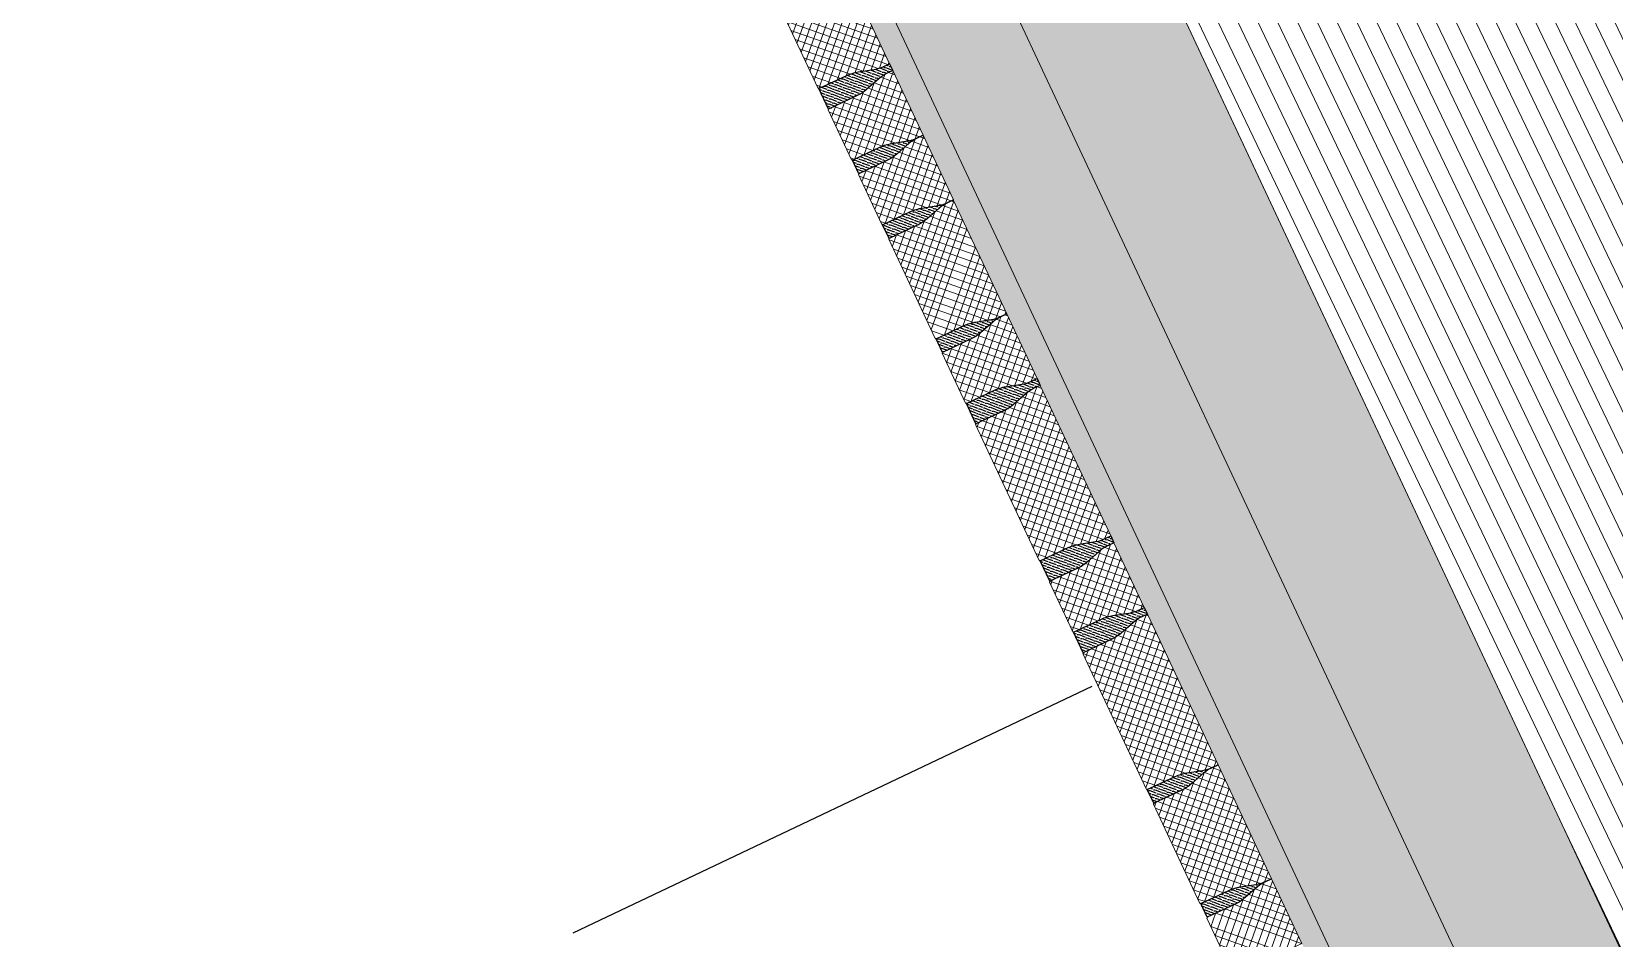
# Model space of a CAD drawing. Header units: metres. Extents: x 678805 to 1359287, y 2747329 to 5497370.
# Drawn here: x 679519.53 to 679521.636, y 2747475.931 to 2747477.137 of the extents above; entities that cross this region are included whole.
import ezdxf

# ---------------------------------------------------------------- set-up
doc = ezdxf.new("R2010")
doc.units = ezdxf.units.M
doc.layers.add('02-L-Waterfeatures 01', color=7, linetype='Continuous', true_color=0x4da6ff)
doc.layers.add('XREF_MON_WATERFEATURE$0$EIT_3 TR sorra', color=7, linetype='Continuous', true_color=0xd8ceb0)
doc.layers.add('XREF_MON_WATERFEATURE$0$-aux', color=50, linetype='Continuous', plot=False)
doc.layers.add('XREF_MON_WATERFEATURE$0$0-TX-1_25', color=7, linetype='Continuous')
doc.layers.add('XREF_MON_WATERFEATURE$0$02-L-projecció', color=7, linetype='Continuous', lineweight=5, true_color=0x636363)
doc.layers.add('XREF_MON_WATERFEATURE$0$3-TR tot_u', color=7, linetype='Continuous', lineweight=5, true_color=0x787878)
for name, color, linetype, lineweight in [('XREF_MON_WATERFEATURE$0$02-L-seccionat', 6, 'Continuous', 5), ('XREF_MON_WATERFEATURE$0$3-TR Formigó', 252, 'Continuous', 0), ('XREF_MON_WATERFEATURE$0$3-TR terra compactada', 45, 'Continuous', 0), ('XREF_MON_WATERFEATURE$0$3-TR Tot-u', 37, 'Continuous', 0)]:
    doc.layers.add(name, color=color, linetype=linetype, lineweight=lineweight)
pattern_1 = [(44.99999999999999, (28.19938965793699, -1.869951193453744), (-0.006735192090801862, 0.006735192090801865), []), (134.9999999999999, (28.19938965793699, -1.869951193453744), (-0.006735192090801865, -0.006735192090801862), [])]
pattern_2 = [(43.98579928974752, (41.35094257025048, -103.0156916743144), (0.00192727512556013, 0.006603891924047489), [0.008532812500000061, -0.001706562500000013, 0, -0.001706562500000013])]
pattern_3 = [(44.99999999999999, (26.50844197580591, -1.856759302318096), (-0.006735192090801862, 0.006735192090801865), []), (134.9999999999999, (26.50844197580591, -1.856759302318096), (-0.006735192090801865, -0.006735192090801862), [])]
pattern_4 = [(43.98579928974752, (40.52107698330656, -103.0092209409922), (0.00192727512556013, 0.006603891924047489), [0.008532812500000061, -0.001706562500000013, 0, -0.001706562500000013])]

# ---------------------------------------------------------------- blocks, each defined once
blk = doc.blocks.new('XREF_MON_WATERFEATURE$0$General Section WaterFalls')
at = {"layer": 'XREF_MON_WATERFEATURE$0$3-TR Formigó'}
h = blk.add_hatch(dxfattribs=at)
h.set_pattern_fill('ANSI37', color=256, scale=0.002999999999999999, angle=-18.27604261022104, style=0)
h.set_pattern_definition(pattern_3)
edge = h.paths.add_edge_path()
edge.add_line((70.33489025058225, -33.02269494254142), (70.33495415547968, -33.01449941317327))
edge.add_arc((70.2865380635485, -33.01412189751863), 0.04841756329248895, -0.4467438236486732, 15.55227535667759)
edge.add_line((70.33318287832662, -33.00114030297846), (70.32739812884398, -32.98035483208997))
edge.add_arc((70.38245044182986, -32.96503337658942), 0.05714459042789036, 179.553249814863, 195.5522689535439, ccw=False)
edge.add_line((70.32530758809298, -32.96458780998364), (70.3256282462074, -32.92346378672259))
edge.add_line((70.32562824664637, -32.92346378671937), (70.32483106536354, -32.92345756963007))
edge.add_line((70.32483106525615, -32.92345756967552), (70.32483764709878, -32.92261351934889))
edge.add_line((70.32483764691278, -32.9226135192439), (70.2515420808915, -32.92204200813769))
edge.add_line((70.25154208112508, -32.92204200779088), (70.25153549887986, -32.92288605896535))
edge.add_line((70.25153549900278, -32.92288605961949), (70.25073831771178, -32.9228798395851))
edge.add_line((70.25073831761256, -32.92287983931601), (70.25041765984203, -32.96400386710421))
edge.add_arc((70.19327481230721, -32.96355830552056), 0.05714458402054452, -16.445764324364518, -0.44674515957092353, ccw=False)
edge.add_line((70.24808150576428, -32.97973637166433), (70.24197333648564, -33.0004291150132))
edge.add_arc((70.28841003542766, -33.01413649506867), 0.04841755135676758, 163.554232349569, 179.5532514948844)
edge.add_line((70.23999395594001, -33.01375897601247), (70.23993005343496, -33.02195450518992))
edge.add_line((70.23993005324155, -33.02195450500585), (70.33489025001889, -33.02269494241592))
h = blk.add_hatch(dxfattribs=at)
h.set_pattern_fill('ANSI37', color=256, scale=0.002999999999999999, angle=-18.27604261022104, style=0)
h.set_pattern_definition(pattern_3)
edge = h.paths.add_edge_path()
edge.add_line((70.50237632123753, -33.02400089101866), (70.50244022366752, -33.01580536132602))
edge.add_arc((70.45402413699776, -33.01542783621699), 0.04841755882590122, -0.4467548583182131, 15.55226428892074)
edge.add_line((70.50066894898191, -33.00244625285268), (70.49488419898204, -32.98166078130298))
edge.add_arc((70.54993651341647, -32.96633932413533), 0.05714459110889258, 179.5532510767952, 195.5522701820825, ccw=False)
edge.add_line((70.49279365874827, -32.96589375822805), (70.49311431634545, -32.92476973430579))
edge.add_line((70.49311431543902, -32.92476973403245), (70.49231713397467, -32.92476351786401))
edge.add_line((70.49231713451445, -32.92476351791993), (70.49232371646762, -32.9239194676298))
edge.add_line((70.49232371710241, -32.9239194681868), (70.34650227864083, -32.92278244515622))
edge.add_line((70.34650227800012, -32.92278244439512), (70.34649569811586, -32.92362649733012))
edge.add_line((70.34649569867179, -32.92362649738789), (70.34569851671753, -32.92362027713446))
edge.add_line((70.3456985168159, -32.92362027708441), (70.34537785874923, -32.96474430428441))
edge.add_arc((70.2882350096479, -32.96429874119349), 0.05714458561940226, -16.445765772794118, -0.4467466560668072, ccw=False)
edge.add_line((70.34304170450196, -32.98047680966556), (70.33693353614315, -33.0011695528278))
edge.add_arc((70.38337023369968, -33.01487693469971), 0.0484175508021077, 163.5542290625637, 179.5532482208429)
edge.add_line((70.33495415467769, -33.01449941354804), (70.33489025058955, -33.02269494269306))
edge.add_line((70.33489025058225, -33.02269494254142), (70.50237632156448, -33.02400089098742))
h = blk.add_hatch(dxfattribs=at)
h.set_pattern_fill('ANSI37', color=256, scale=0.002999999999999999, angle=-18.27604261022104, style=0)
h.set_pattern_definition(pattern_3)
edge = h.paths.add_edge_path()
edge.add_line((70.72360633732751, -33.02572587458417), (70.72367024167222, -33.01753034503348))
edge.add_arc((70.67525415495038, -33.01715282676741), 0.04841755849467181, -0.4467466283651467, 15.55227254300524)
edge.add_line((70.72189896460623, -33.00417123641819), (70.71611421515907, -32.98338576505103))
edge.add_arc((70.77116653276607, -32.96806430653669), 0.05714459466022873, 179.5532509293158, 195.5522700439978, ccw=False)
edge.add_line((70.7140236753039, -32.96761874086224), (70.71434433334326, -32.926494717086))
edge.add_line((70.71434433246031, -32.9264947171323), (70.7135471515132, -32.92648850162507))
edge.add_line((70.71354715200141, -32.92648850148544), (70.71355373292421, -32.92564445134542))
edge.add_line((70.71355373319238, -32.92564445128664), (70.51398835093444, -32.92408836814577))
edge.add_line((70.51398835051805, -32.92408836842515), (70.51398176830831, -32.92493241912094))
edge.add_line((70.51398176886141, -32.92493241885677), (70.51318458838378, -32.9249262000718))
edge.add_line((70.51318458840251, -32.92492620041594), (70.5128639302212, -32.96605022610689))
edge.add_arc((70.45572107192129, -32.96560466568917), 0.05714459453390366, -16.445762793266, -0.44674364543789125, ccw=False)
edge.add_line((70.51052777701989, -32.98178273299709), (70.50441960714896, -33.00247547516955))
edge.add_arc((70.55085630808026, -33.0161828531418), 0.04841755342405468, 163.5542355793745, 179.5532547029849)
edge.add_line((70.50244022672996, -33.0158053371124), (70.5023763234511, -33.02400086603429))
edge.add_line((70.50237632263452, -33.02400086587295), (70.72360633678535, -33.02572587373152))
h = blk.add_hatch(dxfattribs=at)
h.set_pattern_fill('ANSI37', color=256, scale=0.002999999999999999, angle=-18.27604261022104, style=0)
h.set_pattern_definition(pattern_3)
edge = h.paths.add_edge_path()
edge.add_line((70.82856623083353, -33.02654428267851), (70.82863013573096, -33.01834875331036))
edge.add_arc((70.78021404519677, -33.01797123812139), 0.04841756340331319, -0.4467438658289858, 15.55227527998455)
edge.add_line((70.82685885904357, -33.00498964358121), (70.82107410956093, -32.98420417269273))
edge.add_arc((70.87612642301247, -32.96888271649368), 0.05714459068712686, 179.5532502593328, 195.5522693413966, ccw=False)
edge.add_line((70.81898356927559, -32.96843715012074), (70.81930422739, -32.92731312685969))
edge.add_line((70.81930422736332, -32.92731312708929), (70.81850704608048, -32.92730691))
edge.add_line((70.81850704550743, -32.92730690981261), (70.81851362735006, -32.92646285948598))
edge.add_line((70.81851362762973, -32.92646285984665), (70.74521806160844, -32.92589134874045))
edge.add_line((70.74521806184202, -32.92589134862646), (70.7452114795968, -32.92673539980094))
edge.add_line((70.74521147971973, -32.92673539975658), (70.74441429842872, -32.92672917972219))
edge.add_line((70.74441429739818, -32.9267291794531), (70.74409363962765, -32.9678532072413))
edge.add_arc((70.68695079255849, -32.96740764565766), 0.05714458413136875, -16.44576432809248, -0.44674519530951784, ccw=False)
edge.add_line((70.74175748741254, -32.98358571203426), (70.73564931813391, -33.00427845538312))
edge.add_arc((70.78208601707593, -33.01798583427444), 0.04841755137164028, 163.5542329003365, 179.5532520194679)
edge.add_line((70.73366993712261, -33.01760831521824), (70.73360603461757, -33.02580384439569))
edge.add_line((70.73360603442416, -33.02580384537578), (70.82856623120149, -33.02654428278584))
h = blk.add_hatch(dxfattribs=at)
h.set_pattern_fill('ANSI37', color=256, scale=0.002999999999999999, angle=-18.27604261022104, style=0)
h.set_pattern_definition(pattern_3)
edge = h.paths.add_edge_path()
edge.add_line((71.05979594402015, -33.02834726730362), (71.05985984836487, -33.02015173775293))
edge.add_arc((71.01144376117736, -33.01977422041818), 0.04841755860549605, -0.4467466705454593, 15.55227246631219)
edge.add_line((71.05808857036754, -33.00679263006896), (71.05230382092039, -32.9860071587018))
edge.add_arc((71.1073561385274, -32.97068570042029), 0.05714459440099222, 179.553250484846, 195.5522696561451, ccw=False)
edge.add_line((71.05021328153089, -32.97024013428017), (71.05053393957024, -32.92911611050394))
edge.add_line((71.05053393961862, -32.92911611078307), (71.0497367586715, -32.92910989527584))
edge.add_line((71.04973675822839, -32.92910989467055), (71.04974333915119, -32.92826584453053))
edge.add_line((71.0497433389537, -32.92826584493741), (70.85017795669576, -32.92670976179654))
edge.add_line((70.85017795721069, -32.92670976137742), (70.85017137500095, -32.92755381207322))
edge.add_line((70.85017137415707, -32.92755381227471), (70.84937419367944, -32.92754759348974))
edge.add_line((70.84937419416383, -32.92754759360105), (70.84905353598252, -32.968671619292))
edge.add_arc((70.79191067861393, -32.96822605887428), 0.0571445946447279, -16.445762796994018, -0.44674368117648555, ccw=False)
edge.add_line((70.84671738278121, -32.98440412781201), (70.84060921291028, -33.00509686998448))
edge.add_arc((70.88704591430724, -33.0188042470254), 0.04841755342405468, 163.5542355793745, 179.5532547029849)
edge.add_line((70.83862983249128, -33.01842673029751), (70.83856592921242, -33.0266222592194))
edge.add_line((70.8385659288615, -33.02662225905806), (71.05979594301233, -33.02834726691663))
h = blk.add_hatch(dxfattribs=at)
h.set_pattern_fill('ANSI37', color=256, scale=0.002999999999999999, angle=-18.27604261022104, style=0)
h.set_pattern_definition(pattern_3)
edge = h.paths.add_edge_path()
edge.add_line((71.1647558384575, -33.02916567586362), (71.16481974335493, -33.02097014649547))
edge.add_arc((71.11640365142375, -33.0205926313065), 0.04841756329248895, -0.4467438236486732, 15.55227535667759)
edge.add_line((71.16304846480489, -33.00761103769764), (71.15726371532224, -32.98682556680916))
edge.add_arc((71.21231602830812, -32.97150411084294), 0.05714459042789036, 179.553249814863, 195.5522689535439, ccw=False)
edge.add_line((71.15517317550257, -32.97105854330584), (71.15549383361699, -32.9299345200448))
edge.add_line((71.1554938335903, -32.9299345202744), (71.15469665230746, -32.92992830318511))
edge.add_line((71.15469665220007, -32.92992830392905), (71.1547032340427, -32.92908425360241))
edge.add_line((71.15470323339105, -32.9290842525661), (71.08140766736976, -32.9285127414599))
edge.add_line((71.081407668069, -32.92851274181157), (71.08140108582379, -32.92935679298605))
edge.add_line((71.08140108548105, -32.92935679294169), (71.08060390419004, -32.9293505729073))
edge.add_line((71.08060390455648, -32.92935057310387), (71.08028324678595, -32.97047460089208))
edge.add_arc((71.0231403997168, -32.97002903977409), 0.05714458402054452, -16.445764324364518, -0.44674515957092353, ccw=False)
edge.add_line((71.07794709363952, -32.98620710521936), (71.07183892436089, -33.00689984856823))
edge.add_arc((71.11827562376857, -33.02060722792521), 0.04841755135676758, 163.554232349569, 179.5532514948844)
edge.add_line((71.06985954428092, -33.02022970933467), (71.06979564177587, -33.02842523851212))
edge.add_line((71.06979564018548, -33.02842523902655), (71.16475583696281, -33.02916567643661))
h = blk.add_hatch(dxfattribs=at)
h.set_pattern_fill('ANSI37', color=256, scale=0.002999999999999999, angle=-18.27604261022104, style=0)
h.set_pattern_definition(pattern_1)
edge = h.paths.add_edge_path()
edge.add_line((71.3322418848984, -33.03047512285411), (71.33230578732838, -33.02227959316148))
edge.add_arc((71.28388970019296, -33.02190206898376), 0.04841755882590122, -0.4467548583182131, 15.55226428892074)
edge.add_line((71.33053451264277, -33.00892048561946), (71.3247497626429, -32.98813501406975))
edge.add_arc((71.37980207661167, -32.97281355503947), 0.05714459127142179, 179.5532515570036, 195.5522706349158, ccw=False)
edge.add_line((71.32265922194347, -32.9723679900635), (71.32297987954065, -32.93124396614125))
edge.add_line((71.32297987956554, -32.93124396633357), (71.32218269810119, -32.93123775016512))
edge.add_line((71.32218269770965, -32.93123774882406), (71.32218927966282, -32.93039369853393))
edge.add_line((71.32218928076327, -32.93039370002225), (71.17636784230169, -32.92925667699168))
edge.add_line((71.17636784119532, -32.92925667669624), (71.17636126131106, -32.93010072963123))
edge.add_line((71.17636126186699, -32.93010073015466), (71.17556407991273, -32.93009450990124))
edge.add_line((71.17556408047676, -32.93009450985119), (71.17524342241009, -32.97121853705119))
edge.add_arc((71.11810057330877, -32.97077297326177), 0.05714458558764935, -16.445766243177218, -0.44674713627517804, ccw=False)
edge.add_line((71.17290726816282, -32.98695104243234), (71.16679909980401, -33.00764378559458))
edge.add_arc((71.2132357978262, -33.02135116653517), 0.04841755093333631, 163.5542296089313, 179.5532487032461)
edge.add_line((71.16481971833855, -33.02097364515066), (71.16475581425041, -33.02916917429569))
edge.add_line((71.16475581424311, -33.02916917414404), (71.33224188522534, -33.03047512259005))
h = blk.add_hatch(dxfattribs=at)
h.set_pattern_fill('ANSI37', color=256, scale=0.002999999999999999, angle=-18.27604261022104, style=0)
h.set_pattern_definition(pattern_1)
edge = h.paths.add_edge_path()
edge.add_line((71.42720205429941, -33.03121912665665), (71.42726595919684, -33.0230235972885))
edge.add_arc((71.378849868197, -33.02264608256519), 0.04841756340331319, -0.4467438658289858, 15.55227527998455)
edge.add_line((71.42549468157813, -33.00966448755935), (71.41970993209549, -32.98887901667086))
edge.add_arc((71.47476224554703, -32.97355756163597), 0.05714459068712686, 179.5532502593328, 195.5522693413966, ccw=False)
edge.add_line((71.41761939320713, -32.97311199363321), (71.41794005132155, -32.93198797037216))
edge.add_line((71.4179400508292, -32.93198797106743), (71.41714286954637, -32.93198175397814))
edge.add_line((71.41714286943898, -32.93198175448924), (71.4171494512816, -32.93113770416261))
edge.add_line((71.41714945109561, -32.93113770382479), (71.34385388507432, -32.93056619271859))
edge.add_line((71.34385388577357, -32.93056619213894), (71.34384730352835, -32.93141024331342))
edge.add_line((71.34384730318561, -32.93141024373472), (71.3430501218946, -32.93140402370033))
edge.add_line((71.34305012179539, -32.93140402296558), (71.34272946402486, -32.97252805075378))
edge.add_arc((71.28558661742136, -32.9720824896358), 0.05714458413136875, -16.44576432809248, -0.44674519530951784, ccw=False)
edge.add_line((71.34039331087843, -32.98826055647805), (71.33428514159979, -33.00895329982692))
edge.add_arc((71.38072184100747, -33.0226606791839), 0.04841755137164028, 163.5542329003365, 179.5532520194679)
edge.add_line((71.33230576105416, -33.02228316082619), (71.33224185854911, -33.03047869000364))
edge.add_line((71.33224185789004, -33.03047868912108), (71.42720205466738, -33.03121912653115))
h = blk.add_hatch(dxfattribs=at)
h.set_pattern_fill('ANSI37', color=256, scale=0.002999999999999999, angle=-18.27604261022104, style=0)
h.set_pattern_definition(pattern_1)
edge = h.paths.add_edge_path()
edge.add_line((71.52216230938211, -33.0319524963852), (71.52222621427954, -33.02375696701705))
edge.add_arc((71.47381012281403, -33.02337945206091), 0.04841756329248895, -0.4467438236486732, 15.55227535667759)
edge.add_line((71.52045493666083, -33.01039785798639), (71.51467018717818, -32.98961238709791))
edge.add_arc((71.56972250016406, -32.9742909304332), 0.05714459068712686, 179.5532502593328, 195.5522693413966, ccw=False)
edge.add_line((71.5125796473585, -32.97384536312893), (71.51290030547293, -32.93272133986788))
edge.add_line((71.51290030451491, -32.93272134102881), (71.51210312323208, -32.93271512393952))
edge.add_line((71.51210312405601, -32.93271512398496), (71.51210970589864, -32.93187107365833))
edge.add_line((71.51210970571265, -32.93187107378617), (71.43881413969136, -32.93129956267997))
edge.add_line((71.43881413945928, -32.93129956210032), (71.43880755721406, -32.9321436132748))
edge.add_line((71.43880755780265, -32.93214361323044), (71.43801037651164, -32.93213739319605))
edge.add_line((71.43801037641242, -32.93213739292696), (71.43768971864189, -32.97326142071516))
edge.add_arc((71.3805468720384, -32.97281585959718), 0.05714458402054452, -16.445764324364518, -0.44674515957092353, ccw=False)
edge.add_line((71.43535356549546, -32.98899392597377), (71.42924539621683, -33.00968666932264))
edge.add_arc((71.47568209469318, -33.02339404891245), 0.04841755137164028, 163.5542329003365, 179.5532520194679)
edge.add_line((71.4272660156712, -33.02301653055474), (71.42720211316615, -33.03121205973219))
edge.add_line((71.42720211297274, -33.03121205838397), (71.52216230975007, -33.03195249579404))
h = blk.add_hatch(dxfattribs=at)
h.set_pattern_fill('ANSI37', color=256, scale=0.002999999999999999, angle=-18.27604261022104, style=0)
h.set_pattern_definition(pattern_1)
edge = h.paths.add_edge_path()
edge.add_line((71.75339202163741, -33.03375548147596), (71.75345592598212, -33.02555995192527))
edge.add_arc((71.70503983832896, -33.02518243412487), 0.04841755849467181, -0.4467466283651467, 15.55227254300524)
edge.add_line((71.75168464891613, -33.01220084424131), (71.74589989946897, -32.99141537287414))
edge.add_arc((71.80095221567899, -32.97609391435981), 0.05714459440099222, 179.553250484846, 195.5522696561451, ccw=False)
edge.add_line((71.74380935868248, -32.97564834821969), (71.74413001672184, -32.93452432444346))
edge.add_line((71.74413001677021, -32.93452432472259), (71.7433328358231, -32.93451810921536))
edge.add_line((71.74333283584565, -32.93451810861006), (71.74333941676845, -32.93367405847005))
edge.add_line((71.74333941703662, -32.93367405794561), (71.54377403477868, -32.93211797480474))
edge.add_line((71.54377403436229, -32.9321179757826), (71.54376745215255, -32.9329620264784))
edge.add_line((71.54376745223999, -32.93296202644706), (71.54297027176236, -32.93295580766209))
edge.add_line((71.54297027224675, -32.93295580754057), (71.54264961406544, -32.97407983323151))
edge.add_arc((71.48550675576553, -32.97363427234814), 0.05714459453390366, -16.445762793266, -0.44674364543789125, ccw=False)
edge.add_line((71.5403134599328, -32.98981234105304), (71.53420529006188, -33.0105050832255))
edge.add_arc((71.58064199145883, -33.02421246073209), 0.04841755342405468, 163.5542355793745, 179.5532547029849)
edge.add_line((71.53222591010854, -33.02383494516835), (71.53216200682968, -33.03203047409024))
edge.add_line((71.53216200694442, -33.0320304739289), (71.75339202109525, -33.03375548178747))
at = {"layer": 'XREF_MON_WATERFEATURE$0$3-TR terra compactada'}
h = blk.add_hatch(dxfattribs=at)
h.set_pattern_fill('LINE', color=256, scale=0.007499999999999998)
h.set_pattern_definition([(359.9999999999999, (-1.593222050461918, -1.450000001117587), (3.469446951953614e-18, 0.0238125), [])])
edge = h.paths.add_edge_path(flags=16)
edge.add_arc((87.91270721703768, -34.89102650922723), 0.03000000000000113, 0, 360)
h.paths.add_polyline_path([(60.86794612370431, -34.06345526850782), (60.86794612370431, -34.8165326055605), (77.28848761087283, -34.81653260439634), (77.28848760994151, -35.96653260430321), (94.02980208816007, -35.96653260337189), (94.02346620196477, -34.53352967253886), (88.77741158520803, -34.42881766473874), (88.7764219455421, -34.4783984052483), (88.67512278445065, -34.8564527768176), (84.06023222394288, -34.76436978625134), (83.96552849235013, -34.41241660504602), (83.95774579746649, -34.38224918977357), (83.95875280490145, -34.33179827523418), (79.98875382728875, -34.25026744417846), (79.98875382775441, -35.78771875007078), (77.43852502759546, -35.78771875007078), (77.43852502852678, -35.43748732609674), (78.61814005719498, -35.43770227907225), (78.05505687510595, -33.4629564518109), (67.10211191978306, -33.3788115279749), (67.01179703883827, -33.17811179091223), (66.85097349714488, -33.17687627975829), (63.56725041614845, -33.15126436809078), (63.56725041707978, -34.70336046814919), (61.01713174395263, -34.70336046768352), (61.01713174441829, -34.35336060426198), (62.10765844490379, -34.35336060402915), (61.58575402200222, -32.50950451311655), (50.6815704330802, -32.42573419259861), (50.59114177431911, -32.2250335814897), (50.42511908290908, -32.2237581287045), (47.14811543934047, -32.19819437991828), (47.14721526950598, -33.38156245509163), (44.99754665372893, -33.38156245509163), (44.99754665279761, -33.03156259073876), (45.56926759378985, -33.03156259120442), (45.14311256445944, -31.55625739693642), (34.2616229839623, -31.47266142093576), (34.17091776337475, -31.2719586850144), (34.00475173024461, -31.27068213094026), (30.72633214015514, -31.24511096207425), (30.72633214108646, -32.37863686797209), (28.57621343620121, -32.37863686820492), (28.57621343526989, -32.02863700361922), (29.14793437626213, -32.02863700361922), (28.72177934786305, -30.55333180958405), (17.8412764519453, -30.4697434140835), (17.68143947003409, -31.50181839196011), (28.27606689184904, -31.50181839149445), (28.27606689091772, -32.61037793336436), (44.44740463607013, -32.61037793196738), (44.44740463700145, -34.06345526920632)])
at = {"layer": 'XREF_MON_WATERFEATURE$0$3-TR Tot-u'}
h = blk.add_hatch(dxfattribs=at)
h.set_pattern_fill('EARTH', color=256, scale=0.004999999999999998, angle=-84.07414778341365)
h.set_pattern_definition([(275.9258522165863, (77.13697146251798, -24.04769780486822), (0.03485825126725671, -0.02830242601949161), [0.03175, -0.03175]), (275.9258522165863, (77.14881408959627, -24.04646858759224), (0.03485825126725671, -0.02830242601949161), [0.03175, -0.03175]), (275.9258522165863, (77.16065671667457, -24.04523937008344), (0.03485825126725671, -0.02830242601949161), [0.03175, -0.03175]), (5.925852216586345, (77.16501399874687, -24.04877717373893), (0.02830242601949161, 0.03485825126725671), [0.03174999999999996, -0.03174999999999996]), (5.925852216586345, (77.16624321555719, -24.06061980058439), (0.02830242601949161, 0.03485825126725671), [0.03174999999999996, -0.03174999999999996]), (5.925852216586345, (77.16747243283316, -24.07246242766269), (0.02830242601949161, 0.03485825126725671), [0.03174999999999996, -0.03174999999999996])])
h.paths.add_polyline_path([(67.01179703883827, -33.17811179091223), (67.10211191978306, -33.3788115279749), (78.05505687510595, -33.4629564518109), (78.8385478113778, -33.468975543743), (78.83854823606089, -33.26896964525804)])
at = {"layer": 'XREF_MON_WATERFEATURE$0$3-TR tot_u'}
h = blk.add_hatch(dxfattribs=at)
h.set_pattern_fill('AR-CONC', color=256, scale=0.0002499999999999997, angle=90.27678088138283)
h.set_pattern_definition([(158.5528234916038, (32.84110989002511, -1.956058996263891), (-0.01071414020334408, 0.04444703537656459), [0.004762499999999992, -0.05238749999999992]), (103.5528234916037, (32.84110989002511, -1.956058996263891), (-0.042478511822929, -0.02355052202099124), [0.003809999999999989, -0.04191014604249984]), (209.0042681916038, (32.84021704876795, -1.952355089364573), (-0.05319265014223657, 0.02089651386113734), [0.004047502199999994, -0.04452256114999994]), (154.7370234916037, (32.82906990079209, -1.960099867545068), (-0.01159854796105582, 0.06759205884945055), [0.007143749999999993, -0.07858124999999992]), (205.1883811016037, (32.82810335047543, -1.954467203235254), (-0.07752613342460271, 0.03658516449488297), [0.006071255784999993, -0.06678390203999988]), (99.73697466160377, (32.82906990079209, -1.960099867545068), (-0.07752613342278562, 0.03658516449904599), [0.005714991767499993, -0.0628649329799999]), (129.5528234916038, (32.83005946315825, -1.953069656156003), (0.01217751511735449, 0.04406843003303181), [0.004762499999999995, -0.05238749999999995]), (74.55282349160389, (32.83005946315825, -1.953069656156003), (-0.04856998646426811, -3.622266203678892e-06), [0.003809999999999993, -0.04190999999999988]), (180.0042684916038, (32.8310742569156, -1.949397285934538), (-0.03639247154533939, 0.04406480761108347), [0.004047502199999996, -0.04452248439999996]), (146.0528234916038, (32.84110989002511, -1.956058996263891), (-0.02028587552938745, -0.005993882991116794), [0, -0.04140199999999994, 0, -0.04254499999999994, 0, -0.04206874999999994]), (116.0528234916039, (32.84110989002511, -1.956058996263891), (-0.02905871588294157, 0.007867938773241594), [0, -0.02425699999999995, 0, -0.0404494999999999, 0, -0.01603374999999995]), (76.05282349160386, (32.8456154614687, -1.969483585096896), (-0.009427757665139926, 0.03259170348029379), [0, -0.01587499999999992, 0, -0.04952999999999984, 0, -0.06572249999999967]), (66.05282349160387, (32.84763589780778, -1.975503579946235), (-0.01780916575072015, 0.03308521069580599), [0, -0.02063749999999998, 0, -0.03289299999999997, 0, -0.04667249999999996])])
h.paths.add_polyline_path([(67.01179703883827, -33.17811179091223), (78.83854823606089, -33.26896964525804), (78.83851596619934, -33.0877172886394), (78.33694454329088, -33.08771506906487), (78.32469015056267, -33.11501755425707), (66.94360577082261, -33.02758349198848)])
at = {"layer": 'XREF_MON_WATERFEATURE$0$EIT_3 TR sorra'}
h = blk.add_hatch(dxfattribs=at)
h.set_pattern_fill('ANSI36', color=256, scale=0.001075000000000009, angle=-1.01420071025247, style=0, double=1)
h.set_pattern_definition(pattern_4)
edge = h.paths.add_edge_path()
edge.add_line((70.33489022683352, -33.02269844012335), (70.33495412856477, -33.01450291069035))
edge.add_arc((70.28653804352507, -33.0141253946349), 0.04841755708570963, -0.4467455132575356, 15.55227354001481)
edge.add_line((70.33318285085261, -33.00114380335435), (70.32739810279476, -32.98035832852283))
edge.add_arc((70.38245041808113, -32.96503687184304), 0.05714459220355843, 179.5532497589926, 195.5522688845015, ccw=False)
edge.add_line((70.32530756341293, -32.96459130523726), (70.32562824930876, -32.92346378627223))
edge.add_line((70.32562824944034, -32.92346378648654), (70.34569851855872, -32.92362028137028))
edge.add_line((70.34569851774722, -32.92362028127536), (70.34537783053305, -32.9647478027474))
edge.add_arc((70.28823498263955, -32.96430223854259), 0.0571445854768251, -16.4457662394492, -0.44674710053658373, ccw=False)
edge.add_line((70.34304167702794, -32.98048030771315), (70.33693350859, -33.00117304888767))
edge.add_arc((70.38337020622566, -33.01488043228164), 0.04841755052477783, 163.554227419061, 179.553246562732)
edge.add_line((70.33495412720367, -33.01450290903449), (70.33489022603331, -33.02269844159512))
h = blk.add_hatch(dxfattribs=at)
h.set_pattern_fill('ANSI36', color=256, scale=0.001075000000000009, angle=-1.01420071025247, style=0, double=1)
h.set_pattern_definition(pattern_4)
edge = h.paths.add_edge_path()
edge.add_line((70.50237629562616, -33.02400438743643), (70.50244019908654, -33.01580885759369))
edge.add_arc((70.45402411790565, -33.01543133892119), 0.04841755268387107, -0.4467473109880312, 15.55227179525065)
edge.add_line((70.50066892243922, -33.00244975183159), (70.49488417441687, -32.98166427652139))
edge.add_arc((70.5499364901334, -32.96634281496517), 0.0571445943123871, 179.5532539535203, 195.5522730879311, ccw=False)
edge.add_line((70.4927936331369, -32.9658972513862), (70.49311431984201, -32.92476973219803))
edge.add_line((70.49311431962997, -32.92476973216981), (70.51318458834982, -32.92492622937392))
edge.add_line((70.51318458840251, -32.92492623045109), (70.51286390162234, -32.96605374912407))
edge.add_arc((70.45572104211897, -32.96560818469152), 0.05714459736739348, -16.445766153051807, -0.4467470114216212, ccw=False)
edge.add_line((70.51052774814889, -32.98178625665605), (70.50441957985697, -33.00247899738839))
edge.add_arc((70.55085626943037, -33.01618637843058), 0.04841754379100657, 163.5542282250263, 179.5532473510782)
edge.add_line((70.50244019785896, -33.01580885564908), (70.5023762953225, -33.02400438677775))
h = blk.add_hatch(dxfattribs=at)
h.set_pattern_fill('ANSI36', color=256, scale=0.001075000000000009, angle=-1.01420071025247, style=0, double=1)
h.set_pattern_definition([(43.98579928974752, (41.0147529640235, -103.0130702820607), (0.00192727512556013, 0.006603891924047489), [0.008532812500000061, -0.001706562500000013, 0, -0.001706562500000013])])
edge = h.paths.add_edge_path()
edge.add_line((70.73360600695014, -33.02580734295771), (70.72360631297822, -33.02572937217292))
edge.add_line((70.72360631311312, -33.02572937170044), (70.72367021521148, -33.01753384189828))
edge.add_arc((70.67525413352996, -33.01715632108971), 0.04841755279407357, -0.4467514048749424, 15.55226774490095)
edge.add_line((70.72189893992618, -33.00417473679408), (70.71611419043127, -32.98338926148796))
edge.add_arc((70.77116649923846, -32.96806780342013), 0.05714458736414182, 179.5532512957519, 195.5522704501285, ccw=False)
edge.add_line((70.7140236501582, -32.96762223774567), (70.71434433597489, -32.9264947167929))
edge.add_line((70.71434433478862, -32.9264947171323), (70.74441429920543, -32.92672918323891))
edge.add_line((70.74441430019215, -32.9267291831784), (70.74409361342015, -32.96785670479646))
edge.add_arc((70.68695075903088, -32.96741114230826), 0.05714459073350465, -16.445765473899826, -0.44674634346989706, ccw=False)
edge.add_line((70.74175745947286, -32.98358921147883), (70.73564929114546, -33.00428195268985))
edge.add_arc((70.78208598447964, -33.01798933092505), 0.04841754612075075, 163.5542325475677, 179.553251692707)
edge.add_line((70.7336699096486, -33.01761181140319), (70.7336060062278, -33.02580734223979))
edge.add_line((70.73360600695014, -33.02580734295771), (70.72360631297822, -33.02572937217292))
h = blk.add_hatch(dxfattribs=at)
h.set_pattern_fill('ANSI36', color=256, scale=0.001075000000000009, angle=-1.01420071025247, style=0, double=1)
h.set_pattern_definition([(43.98579928974752, (41.11971285799518, -103.013888691552), (0.00192727512556013, 0.006603891924047489), [0.008532812500000061, -0.001706562500000013, 0, -0.001706562500000013])])
edge = h.paths.add_edge_path()
edge.add_line((70.83856590138748, -33.02662575314753), (70.82856620741556, -33.02654778236274))
edge.add_line((70.8285662070848, -33.02654778258875), (70.82863010918317, -33.01835225278659))
edge.add_arc((70.78021402750164, -33.01797473034821), 0.04841755279407357, -0.4467514048749424, 15.55226774490095)
edge.add_line((70.82685883389786, -33.00499314535409), (70.82107408440295, -32.98420767004797))
edge.add_arc((70.87612639414147, -32.96888621314429), 0.05714458736414182, 179.5532512957519, 195.5522704501285, ccw=False)
edge.add_line((70.81898354412988, -32.96844064816833), (70.81930422994657, -32.92731312721556))
edge.add_line((70.81930422922596, -32.92731312708929), (70.84937419364277, -32.9275475931959))
edge.add_line((70.84937419416383, -32.92754759360105), (70.84905350739183, -32.96867511521911))
edge.add_arc((70.79191065346822, -32.9682295517996), 0.05714459062268041, -16.445765470171807, -0.44674630773130275, ccw=False)
edge.add_line((70.84671735344455, -32.98440762097016), (70.84060918511715, -33.00510036218118))
edge.add_arc((70.88704587891698, -33.01880774041638), 0.04841754623710667, 163.5542325431677, 179.5532516505266)
edge.add_line((70.83862980408594, -33.01843022159301), (70.83856590066515, -33.02662575242962))
edge.add_line((70.83856590138748, -33.02662575314753), (70.82856620741556, -33.02654778236274))
h = blk.add_hatch(dxfattribs=at)
h.set_pattern_fill('ANSI36', color=256, scale=0.001075000000000009, angle=-1.01420071025247, style=0, double=1)
h.set_pattern_definition(pattern_2)
edge = h.paths.add_edge_path()
edge.add_line((71.06979561317712, -33.02842873684131), (71.0597959192052, -33.02835076605652))
edge.add_line((71.0597959193401, -33.02835076581687), (71.05985982143847, -33.02015523601471))
edge.add_arc((71.0114437402226, -33.01977771474048), 0.04841755279407357, -0.4467514048749424, 15.55226774490095)
edge.add_line((71.05808854615316, -33.0067961292807), (71.05230379665825, -32.98601065397458))
edge.add_arc((71.1073561059311, -32.97068919730373), 0.05714458762337835, 179.5532517402217, 195.5522708379812, ccw=False)
edge.add_line((71.0502132549882, -32.97024363162927), (71.05053394080488, -32.9291161106765))
edge.add_line((71.0505339410156, -32.92911611055024), (71.08060390543241, -32.92935057665685))
edge.add_line((71.08060390502214, -32.92935057729483), (71.08028321825014, -32.97047809891289))
edge.add_arc((71.02314036572352, -32.97003253595904), 0.05714459062268041, -16.445765470171807, -0.44674630773130275, ccw=False)
edge.add_line((71.07794706523418, -32.9862106051296), (71.07183889690678, -33.00690334634062))
edge.add_arc((71.11827559163794, -33.02061072480865), 0.04841754623710667, 163.5542325431677, 179.5532516505266)
edge.add_line((71.06985951634124, -33.02023320551962), (71.06979561292044, -33.02842873635623))
edge.add_line((71.06979561317712, -33.02842873684131), (71.0597959192052, -33.02835076605652))
h = blk.add_hatch(dxfattribs=at)
h.set_pattern_fill('ANSI36', color=256, scale=0.001075000000000009, angle=-1.01420071025247, style=0, double=1)
h.set_pattern_definition(pattern_2)
edge = h.paths.add_edge_path()
edge.add_line((71.16475581424311, -33.02916917437688), (71.16481971597436, -33.02097364494388))
edge.add_arc((71.11640363000333, -33.02059612888843), 0.04841755708570963, -0.4467455132575356, 15.55227354001481)
edge.add_line((71.1630484382622, -33.00761453760788), (71.15726369020435, -32.98682906277636))
edge.add_arc((71.21231600595638, -32.9715076056309), 0.05714459220355843, 179.5532497589926, 195.5522688845015, ccw=False)
edge.add_line((71.15517315082252, -32.97106203855947), (71.15549383671835, -32.92993451959443))
edge.add_line((71.15549383545294, -32.92993451957591), (71.17556410457132, -32.93009101445965))
edge.add_line((71.17556410562247, -32.93009101506323), (71.1752434184083, -32.97121853653526))
edge.add_arc((71.11810056911781, -32.97077297279611), 0.0571445854768251, -16.4457662394492, -0.44674710053658373, ccw=False)
edge.add_line((71.17290726443753, -32.98695104150102), (71.16679909599958, -33.00764378267553))
edge.add_arc((71.21323579270393, -33.02135116700083), 0.04841755052477783, 163.554227419061, 179.553246562732)
edge.add_line((71.16481971368194, -33.02097364258952), (71.16475581251157, -33.02916917515015))
h = blk.add_hatch(dxfattribs=at)
h.set_pattern_fill('ANSI36', color=256, scale=0.001075000000000009, angle=-1.01420071025247, style=0, double=1)
h.set_pattern_definition([(43.98579928974752, (41.35094254557043, -103.0156952422112), (0.00192727512556013, 0.006603891924047489), [0.008532812500000061, -0.001706562500000013, 0, -0.001706562500000013])])
edge = h.paths.add_edge_path()
edge.add_line((71.33224185882136, -33.03047868888825), (71.33230576228173, -33.02228315904551))
edge.add_arc((71.2838896815665, -33.0219056410715), 0.04841755254129393, -0.4467478355714435, 15.55227133748934)
edge.add_line((71.33053448516876, -33.00892405328341), (71.3247497371464, -32.98813857797321))
edge.add_arc((71.37980205286294, -32.97281711595133), 0.0571445943123871, 179.5532539535203, 195.5522730879311, ccw=False)
edge.add_line((71.32265919586644, -32.97237155400217), (71.32297988257154, -32.931244034814))
edge.add_line((71.32297988189384, -32.93124403478578), (71.34305015061369, -32.93140053198989))
edge.add_line((71.34305015206337, -32.93140053097159), (71.3427294652832, -32.97252804964457))
edge.add_arc((71.2855866048485, -32.97208248637617), 0.05714459736739348, -16.445766153051807, -0.4467470114216212, ccw=False)
edge.add_line((71.34039331041276, -32.98826055880636), (71.33428514212085, -33.0089532995387))
edge.add_arc((71.38072183262557, -33.02266068011522), 0.0484175437761339, 163.5542276742587, 179.5532468264947)
edge.add_line((71.33230576012284, -33.02228315733373), (71.33224185758638, -33.0304786884624))
h = blk.add_hatch(dxfattribs=at)
h.set_pattern_fill('ANSI36', color=256, scale=0.001075000000000009, angle=-1.01420071025247, style=0, double=1)
h.set_pattern_definition([(43.98579928974752, (41.61338878702372, -103.0177451251075), (0.00192727512556013, 0.006603891924047489), [0.008532812500000061, -0.001706562500000013, 0, -0.001706562500000013])])
edge = h.paths.add_edge_path()
edge.add_line((71.42720203148201, -33.03122262470424), (71.42726593321326, -33.02302709527125))
edge.add_arc((71.3788498477079, -33.02264957875013), 0.04841755694313247, -0.4467460378408971, 15.55227308225353)
edge.add_line((71.42549465596676, -33.00966798723675), (71.41970990790891, -32.98888251240523))
edge.add_arc((71.47476222226396, -32.97356105642393), 0.05714459230026574, 179.553249723254, 195.5522688195209, ccw=False)
edge.add_line((71.41761936806142, -32.97311548981816), (71.41794005395725, -32.93198797085312))
edge.add_line((71.41794005362317, -32.93198797060177), (71.43801032274155, -32.93214446548551))
edge.add_line((71.43801032286137, -32.93214446608908), (71.4376896356472, -32.97327198756112))
edge.add_arc((71.38054678635672, -32.97282642335631), 0.0571445857302265, -16.445765776522194, -0.4467466918054015, ccw=False)
edge.add_line((71.43535348167643, -32.98900449182838), (71.42924531323848, -33.0096972330029))
edge.add_arc((71.47568201040849, -33.0234046173282), 0.04841755062626109, 163.5542268638936, 179.5532459959682)
edge.add_line((71.4272659313865, -33.02302709314972), (71.42720203021614, -33.03122262571035))
h = blk.add_hatch(dxfattribs=at)
h.set_pattern_fill('ANSI36', color=256, scale=0.001075000000000009, angle=-1.01420071025247, style=0, double=1)
h.set_pattern_definition([(43.98579928974752, (41.81330893654376, -103.0192969052587), (0.00192727512556013, 0.006603891924047489), [0.008532812500000061, -0.001706562500000013, 0, -0.001706562500000013])])
edge = h.paths.add_edge_path()
edge.add_line((71.53216197853908, -33.03203396592289), (71.52216228456716, -33.03195599513811))
edge.add_line((71.52216228470206, -33.03195599606261), (71.52222618680042, -33.02376046626045))
edge.add_arc((71.47381010605022, -33.02338294475339), 0.04841755279407357, -0.4467514048749424, 15.55226774490095)
edge.add_line((71.52045491104946, -33.01040135952644), (71.51467016155455, -32.98961588422032))
edge.add_arc((71.56972247175872, -32.97429442731664), 0.05714458736414182, 179.5532512957519, 195.5522704501285, ccw=False)
edge.add_line((71.51257962128147, -32.97384886234067), (71.51290030709816, -32.9327213413879))
edge.add_line((71.51290030730888, -32.93272134102881), (71.5429702717257, -32.93295580713542))
edge.add_line((71.54297027131543, -32.9329558070749), (71.54264958454343, -32.97408332869297))
edge.add_arc((71.48550673155114, -32.97363776550628), 0.05714459073350465, -16.445765473899826, -0.44674634346989706, ccw=False)
edge.add_line((71.54031343059614, -32.98981583444402), (71.53420526226874, -33.01050857565504))
edge.add_arc((71.5806419569999, -33.0242159543559), 0.04841754612075075, 163.5542325475677, 179.553251692707)
edge.add_line((71.53222588263452, -33.02383843599819), (71.53216197921373, -33.0320339668348))
edge.add_line((71.53216197853908, -33.03203396592289), (71.52216228456716, -33.03195599513811))
h = blk.add_hatch(dxfattribs=at)
h.set_pattern_fill('ANSI36', color=256, scale=0.001075000000000009, angle=-1.01420071025247, style=0, double=1)
h.set_pattern_definition([(62.26184189996857, (100.9186053201556, 214.9879540679976), (-0.0002408934137096957, 0.006875154421344565), [0.008532812500000075, -0.001706562500000016, 0, -0.001706562500000016])])
h.paths.add_polyline_path([(66.94360577082261, -33.02758349198848), (78.32469014963135, -33.11501755425707), (78.33691458683461, -33.0851105004549), (66.94356673629954, -32.99634237657301)])
at = {"layer": 'XREF_MON_WATERFEATURE$0$-aux'}
for points in [[(70.3348902259022, -33.02269844152033), (70.33489022683352, -33.02269844012335), (70.33495412860066, -33.01450291066431, 0.06992251114754273), (70.33318285085261, -33.00114380335435), (70.32739810273051, -32.98035832797177, -0.06992251114800961), (70.32530756341293, -32.96459130523726), (70.32562824944034, -32.92346378648654), (70.34569851774722, -32.92362028127536), (70.34537783125415, -32.96474780212156, -0.0699225111484148), (70.34304167702794, -32.98048030771315), (70.3369335080497, -33.00117304828018, 0.06992251114798485), (70.33495412720367, -33.01450290903449), (70.3348902259022, -33.02269844152033), (70.33489022683352, -33.02269844012335)], [(70.5023762951605, -33.02400438766927), (70.50237629562616, -33.02400438743643), (70.50244019879028, -33.01580885797739, 0.06992251114754273), (70.50066892243922, -33.00244975183159), (70.49488417431712, -32.98166427621618, -0.06992251114800961), (70.4927936331369, -32.9658972513862), (70.49311431962997, -32.92476973216981), (70.51318458840251, -32.92492623045109), (70.5128639023751, -32.96605374850333, -0.0699225111484148), (70.51052774814889, -32.98178625665605), (70.50441957917064, -33.00247899768874, 0.06992251114798485), (70.50244019785896, -33.01580885564908), (70.5023762951605, -33.02400438766927), (70.50237629562616, -33.02400438743643)], [(70.73360600695014, -33.02580734295771), (70.72360631311312, -33.02572937170044), (70.72367021488026, -33.01753384224139, 0.06992251114754273), (70.72189893992618, -33.00417473679408), (70.71611418994144, -32.98338926071301, -0.06992251114800961), (70.7140236501582, -32.96762223774567), (70.71434433478862, -32.9264947171323), (70.74441430019215, -32.9267291831784), (70.74409361276776, -32.96785670472309, -0.0699225111484148), (70.74175745947286, -32.98358921147883), (70.73564929096028, -33.00428195251152, 0.06992251114798485), (70.7336699096486, -33.01761181140319), (70.73360600695014, -33.02580734295771), (70.72360631311312, -33.02572937170044)], [(70.83856590138748, -33.02662575314753), (70.8285662070848, -33.02654778258875), (70.82863010978326, -33.01835225243121, 0.06992251114754273), (70.82685883389786, -33.00499314535409), (70.82107408437878, -32.98420767067, -0.06992251114800961), (70.81898354412988, -32.96844064816833), (70.81930422922596, -32.92731312708929), (70.84937419416383, -32.92754759360105), (70.84905350673944, -32.96867511468008, -0.0699225111484148), (70.84671735344455, -32.98440762097016), (70.84060918539762, -33.00510036246851, 0.06992251114798485), (70.83862980408594, -33.01843022159301), (70.83856590138748, -33.02662575314753), (70.8285662070848, -33.02654778258875)], [(71.06979561317712, -33.02842873684131), (71.0597959193401, -33.02835076581687), (71.05985982064158, -33.02015523612499, 0.06992251114754273), (71.05808854615316, -33.0067961292807), (71.05230379616842, -32.98601065389812, -0.06992251114800961), (71.0502132549882, -32.97024363162927), (71.0505339410156, -32.92911611055024), (71.08060390502214, -32.92935057729483), (71.08028321899474, -32.97047809883952, -0.0699225111484148), (71.07794706523418, -32.9862106051296), (71.07183889625594, -33.00690334662795, 0.06992251114798485), (71.06985951634124, -33.02023320551962), (71.06979561317712, -33.02842873684131), (71.0597959193401, -33.02835076581687)], [(71.16475581377745, -33.02916917577386), (71.16475581424311, -33.02916917437688), (71.16481971554458, -33.02097364491783, 0.06992251114754273), (71.1630484382622, -33.00761453760788), (71.15726369060576, -32.98682906245813, -0.06992251114800961), (71.15517315082252, -32.97106203855947), (71.15549383545294, -32.92993451957591), (71.17556410562247, -32.93009101506323), (71.17524341773242, -32.97121853660792, -0.0699225111484148), (71.17290726443753, -32.98695104150102), (71.16679909545928, -33.00764378253371, 0.06992251114798485), (71.16481971368194, -33.02097364258952), (71.16475581377745, -33.02916917577386), (71.16475581424311, -33.02916917437688)], [(71.33224185789004, -33.03047868865542), (71.33224185882136, -33.03047868888825), (71.33230576198548, -33.02228315966204, 0.06992251114754273), (71.33053448516876, -33.00892405328341), (71.324749736581, -32.98813857743517, -0.06992251114800961), (71.32265919586644, -32.97237155400217), (71.32297988189384, -32.93124403478578), (71.34305015206337, -32.93140053097159), (71.34272946510464, -32.97252804972231, -0.0699225111484148), (71.34039331041276, -32.98826055880636), (71.33428514143452, -33.00895329983905, 0.06992251114798485), (71.33230576012284, -33.02228315733373), (71.33224185789004, -33.03047868865542), (71.33224185882136, -33.03047868888825)], [(71.42720203008503, -33.03122262563556), (71.42720203148201, -33.03122262470424), (71.42726593231782, -33.02302709547803, 0.06992251114754273), (71.42549465596676, -33.00966798723675), (71.41970990784466, -32.98888251325116, -0.06992251114800961), (71.41761936806142, -32.97311548981816), (71.41794005362317, -32.93198797060177), (71.43801032286137, -32.93214446608908), (71.43768963543698, -32.97327198646963, -0.0699225111484148), (71.43535348167643, -32.98900449182838), (71.42924531223252, -33.00969723262824, 0.06992251114798485), (71.4272659313865, -33.02302709314972), (71.42720203008503, -33.03122262563556), (71.42720203148201, -33.03122262470424)], [(71.53216197853908, -33.03203396592289), (71.52216228470206, -33.03195599606261), (71.52222618693486, -33.02376046683639, 0.06992251114754273), (71.52045491104946, -33.01040135952644), (71.5146701624617, -32.9896158836782, -0.06992251114800961), (71.51257962128147, -32.97384886234067), (71.51290030730888, -32.93272134102881), (71.54297027131543, -32.9329558070749), (71.54264958528802, -32.97408332908526, -0.0699225111484148), (71.54031343059614, -32.98981583444402), (71.53420526254922, -33.01050857687369, 0.06992251114798485), (71.53222588263452, -33.02383843599819), (71.53216197853908, -33.03203396592289), (71.52216228470206, -33.03195599606261)]]:
    blk.add_lwpolyline(points, format="xyb", dxfattribs=at)
at = {"layer": 'XREF_MON_WATERFEATURE$0$02-L-projecció'}
for points in [[(63.56725041614845, -33.15126436809078), (66.85097349714488, -33.17687627975829), (67.01179703883827, -33.17811179091223), (67.10211191978306, -33.3788115279749), (78.05505687510595, -33.4629564518109), (78.61814005719498, -35.43770227907225), (77.43852502852678, -35.43748732609674), (77.43852502759546, -35.78771875007078), (79.98875382775441, -35.78771875007078), (79.98875382728875, -34.25026744417846), (83.96552851935849, -34.3319335191045)], [(66.94360577082261, -33.02758349198848), (78.32469015056267, -33.11501755425707), (78.33697699988261, -33.08771344600245)], [(63.56722230277956, -33.15126161300577), (78.83854823606089, -33.26896964525804)], [(67.10211191978306, -33.3788115279749), (78.83854789985344, -33.46897554397583)]]:
    blk.add_lwpolyline(points, dxfattribs=at)
at = {"layer": 'XREF_MON_WATERFEATURE$0$02-L-seccionat'}
for points in [[(70.33489025058225, -33.02269494254142), (70.33495415560901, -33.01449941284955, 0.06992251114875708), (70.33318287832662, -33.00114030297846), (70.32739812834188, -32.98035483295098, -0.0699225111482901), (70.32530758809298, -32.96458780998364), (70.32562824664637, -32.92346378671937), (70.32483106525615, -32.92345756967552), (70.32483764691278, -32.9226135192439), (70.25154208112508, -32.92204200779088), (70.25153549900278, -32.92288605961949), (70.25073831761256, -32.92287983931601), (70.25041765905917, -32.96400386653841, -0.0699225111482901), (70.24808150576428, -32.97973637166433), (70.24197333632037, -33.00042911525816, 0.06992251114875708), (70.23999395594001, -33.01375897601247), (70.23993005324155, -33.02195450500585)], [(70.50237632123753, -33.02400089101866), (70.50244022440165, -33.01580536132678, 0.06992251114875708), (70.50066894898191, -33.00244625285268), (70.49488419853151, -32.98166078119539, -0.0699225111482901), (70.49279365874827, -32.96589375822805), (70.49311431543902, -32.92476973403245), (70.49231713451445, -32.92476351791993), (70.49232371710241, -32.9239194681868), (70.34650227800012, -32.92278244439512), (70.34649569867179, -32.92362649738789), (70.3456985168159, -32.92362027708441), (70.34537785779685, -32.96474430477247, -0.0699225111482901), (70.34304170450196, -32.98047680966556), (70.33693353552371, -33.00116955302656, 0.06992251114875708), (70.33495415467769, -33.01449941354804), (70.33489025058225, -33.02269494254142)], [(70.72360633732751, -33.02572587458417), (70.72367024188861, -33.01753034465946, 0.06992251114875708), (70.72189896460623, -33.00417123641819), (70.71611421508715, -32.98338576452807, -0.0699225111482901), (70.7140236753039, -32.96761874086224), (70.71434433246031, -32.9264947171323), (70.71354715200141, -32.92648850148544), (70.71355373319238, -32.92564445128664), (70.51398835051805, -32.92408836842515), (70.51398176886141, -32.92493241885677), (70.51318458840251, -32.92492620041594), (70.51286392938346, -32.96605022554286, -0.0699225111482901), (70.51052777701989, -32.98178273299709), (70.50441960664466, -33.00247547565959, 0.06992251114875708), (70.50244022672996, -33.0158053371124), (70.50237632263452, -33.02400086587295)], [(70.82856623083353, -33.02654428267851), (70.82863013679162, -33.01834875415079, 0.06992251114875708), (70.82685885904357, -33.00498964358121), (70.82107410952449, -32.98420417262241, -0.0699225111482901), (70.81898356927559, -32.96843715012074), (70.81930422736332, -32.92731312708929), (70.81850704550743, -32.92730690981261), (70.81851362762973, -32.92646285984665), (70.74521806184202, -32.92589134862646), (70.74521147971973, -32.92673539975658), (70.74441429739818, -32.9267291794531), (70.74409364070743, -32.96785320690833, -0.0699225111482901), (70.74175748741254, -32.98358571203426), (70.73564931796864, -33.00427845469676, 0.06992251114875708), (70.73366993712261, -33.01760831521824), (70.73360603442416, -33.02580384537578)], [(71.05979594402015, -33.02834726730362), (71.05985984764993, -33.0201517380774, 0.06992251114875708), (71.05808857036754, -33.00679263006896), (71.05230382131413, -32.98600715794601, -0.0699225111482901), (71.05021328153089, -32.97024013428017), (71.05053393961862, -32.92911611078307), (71.04973675822839, -32.92910989467055), (71.0497433389537, -32.92826584493741), (70.85017795721069, -32.92670976137742), (70.85017137415707, -32.92755381227471), (70.84937419416383, -32.92754759360105), (70.84905353561044, -32.96867161919363, -0.0699225111482901), (70.84671738278121, -32.98440412781201), (70.84060921287164, -33.00509687000886, 0.06992251114875708), (70.83862983249128, -33.01842673029751), (70.8385659288615, -33.02662225905806)], [(71.1647558384575, -33.02916567586362), (71.1648197430186, -33.02097014687024, 0.06992251114875708), (71.16304846480489, -33.00761103769764), (71.15726371528581, -32.98682556720451, -0.0699225111482901), (71.15517317550257, -32.97105854330584), (71.1554938335903, -32.9299345202744), (71.15469665220007, -32.92992830392905), (71.15470323339105, -32.9290842525661), (71.081407668069, -32.92851274181157), (71.08140108548105, -32.92935679294169), (71.08060390455648, -32.92935057310387), (71.08028324646875, -32.97047460079193, -0.0699225111482901), (71.07794709363952, -32.98620710521936), (71.07183892419562, -33.00689984927885, 0.06992251114875708), (71.06985954428092, -33.02022970933467), (71.06979564018548, -33.02842523902655)], [(71.3322418848984, -33.03047512285411), (71.33230578759685, -33.02227959246375, 0.06992251114875708), (71.33053451264277, -33.00892048561946), (71.32474976265803, -32.98813501372933, -0.0699225111482901), (71.32265922194347, -32.9723679900635), (71.32297987956554, -32.93124396633357), (71.32218269770965, -32.93123774882406), (71.32218928076327, -32.93039370002225), (71.17636784119532, -32.92925667669624), (71.17636126186699, -32.93010073015466), (71.17556408047676, -32.93009450985119), (71.17524342192337, -32.97121853707358, -0.0699225111482901), (71.17290726816282, -32.98695104243234), (71.16679909918457, -33.00764378393069, 0.06992251114875708), (71.16481971833855, -33.02097364515066), (71.16475581424311, -33.02916917414404)], [(71.42720205429941, -33.03121912665665), (71.42726595979184, -33.02302359743044, 0.06992251114875708), (71.42549468157813, -33.00966448755935), (71.41970993205905, -32.98887901753187, -0.0699225111482901), (71.41761939320713, -32.97311199363321), (71.4179400508292, -32.93198797106743), (71.41714286943898, -32.93198175448924), (71.41714945109561, -32.93113770382479), (71.34385388577357, -32.93056619213894), (71.34384730318561, -32.93141024373472), (71.34305012179539, -32.93140402296558), (71.34272946417332, -32.97252805158496, -0.0699225111482901), (71.34039331087843, -32.98826055647805), (71.33428514096886, -33.00895330030471, 0.06992251114875708), (71.33230576105416, -33.02228316082619), (71.33224185789004, -33.03047868912108)], [(71.52216230938211, -33.0319524963852), (71.52222621394321, -33.02375696692616, 0.06992251114875708), (71.52045493666083, -33.01039785798639), (71.51467018667608, -32.98961238702759, -0.0699225111482901), (71.5125796473585, -32.97384536312893), (71.51290030451491, -32.93272134102881), (71.51210312405601, -32.93271512398496), (71.51210970571265, -32.93187107378617), (71.43881413945928, -32.93129956210032), (71.43880755780265, -32.93214361323044), (71.43801037641242, -32.93213739292696), (71.43768971785903, -32.97326142131351, -0.0699225111482901), (71.43535356549546, -32.98899392597377), (71.4292453955859, -33.00968667026609, 0.06992251114875708), (71.4272660156712, -33.02301653055474), (71.42720211297274, -33.03121205838397)], [(71.75339202163741, -33.03375548147596), (71.75345592619851, -33.02555995131843, 0.06992251114875708), (71.75168464891613, -33.01220084424131), (71.7458998998627, -32.99141537258402, -0.0699225111482901), (71.74380935868248, -32.97564834821969), (71.74413001677021, -32.93452432472259), (71.74333283584565, -32.93451810861006), (71.74333941703662, -32.93367405794561), (71.54377403436229, -32.9321179757826), (71.54376745223999, -32.93296202644706), (71.54297027224675, -32.93295580754057), (71.54264961415902, -32.97407983290032, -0.0699225111482901), (71.5403134599328, -32.98981234105304), (71.5342052904889, -33.01050508371554, 0.06992251114875708), (71.53222591010854, -33.02383494516835), (71.53216200694442, -33.0320304739289)]]:
    blk.add_lwpolyline(points, format="xyb", close=True, dxfattribs=at)
blk = doc.blocks.new('XREF_MON_WATERFEATURE')
at = {"layer": 'XREF_MON_WATERFEATURE$0$0-TX-1_25'}
blk.add_lwpolyline([(679520.940747289, 2747476.266052269), (679520.2500499516, 2747475.93777161)], dxfattribs=at)
at = {"rotation": 115.5575828871378}
blk.add_blockref('XREF_MON_WATERFEATURE$0$General Section WaterFalls', (679521.7318272466, 2747398.310749386), dxfattribs=at)

msp = doc.modelspace()

# ---------------------------------------------------------------- block references
at = {"layer": '02-L-Waterfeatures 01', "color": 18, "true_color": 0x000000}
msp.add_blockref('XREF_MON_WATERFEATURE', (0, 0), dxfattribs=at)

doc.saveas('drawing.dxf')
